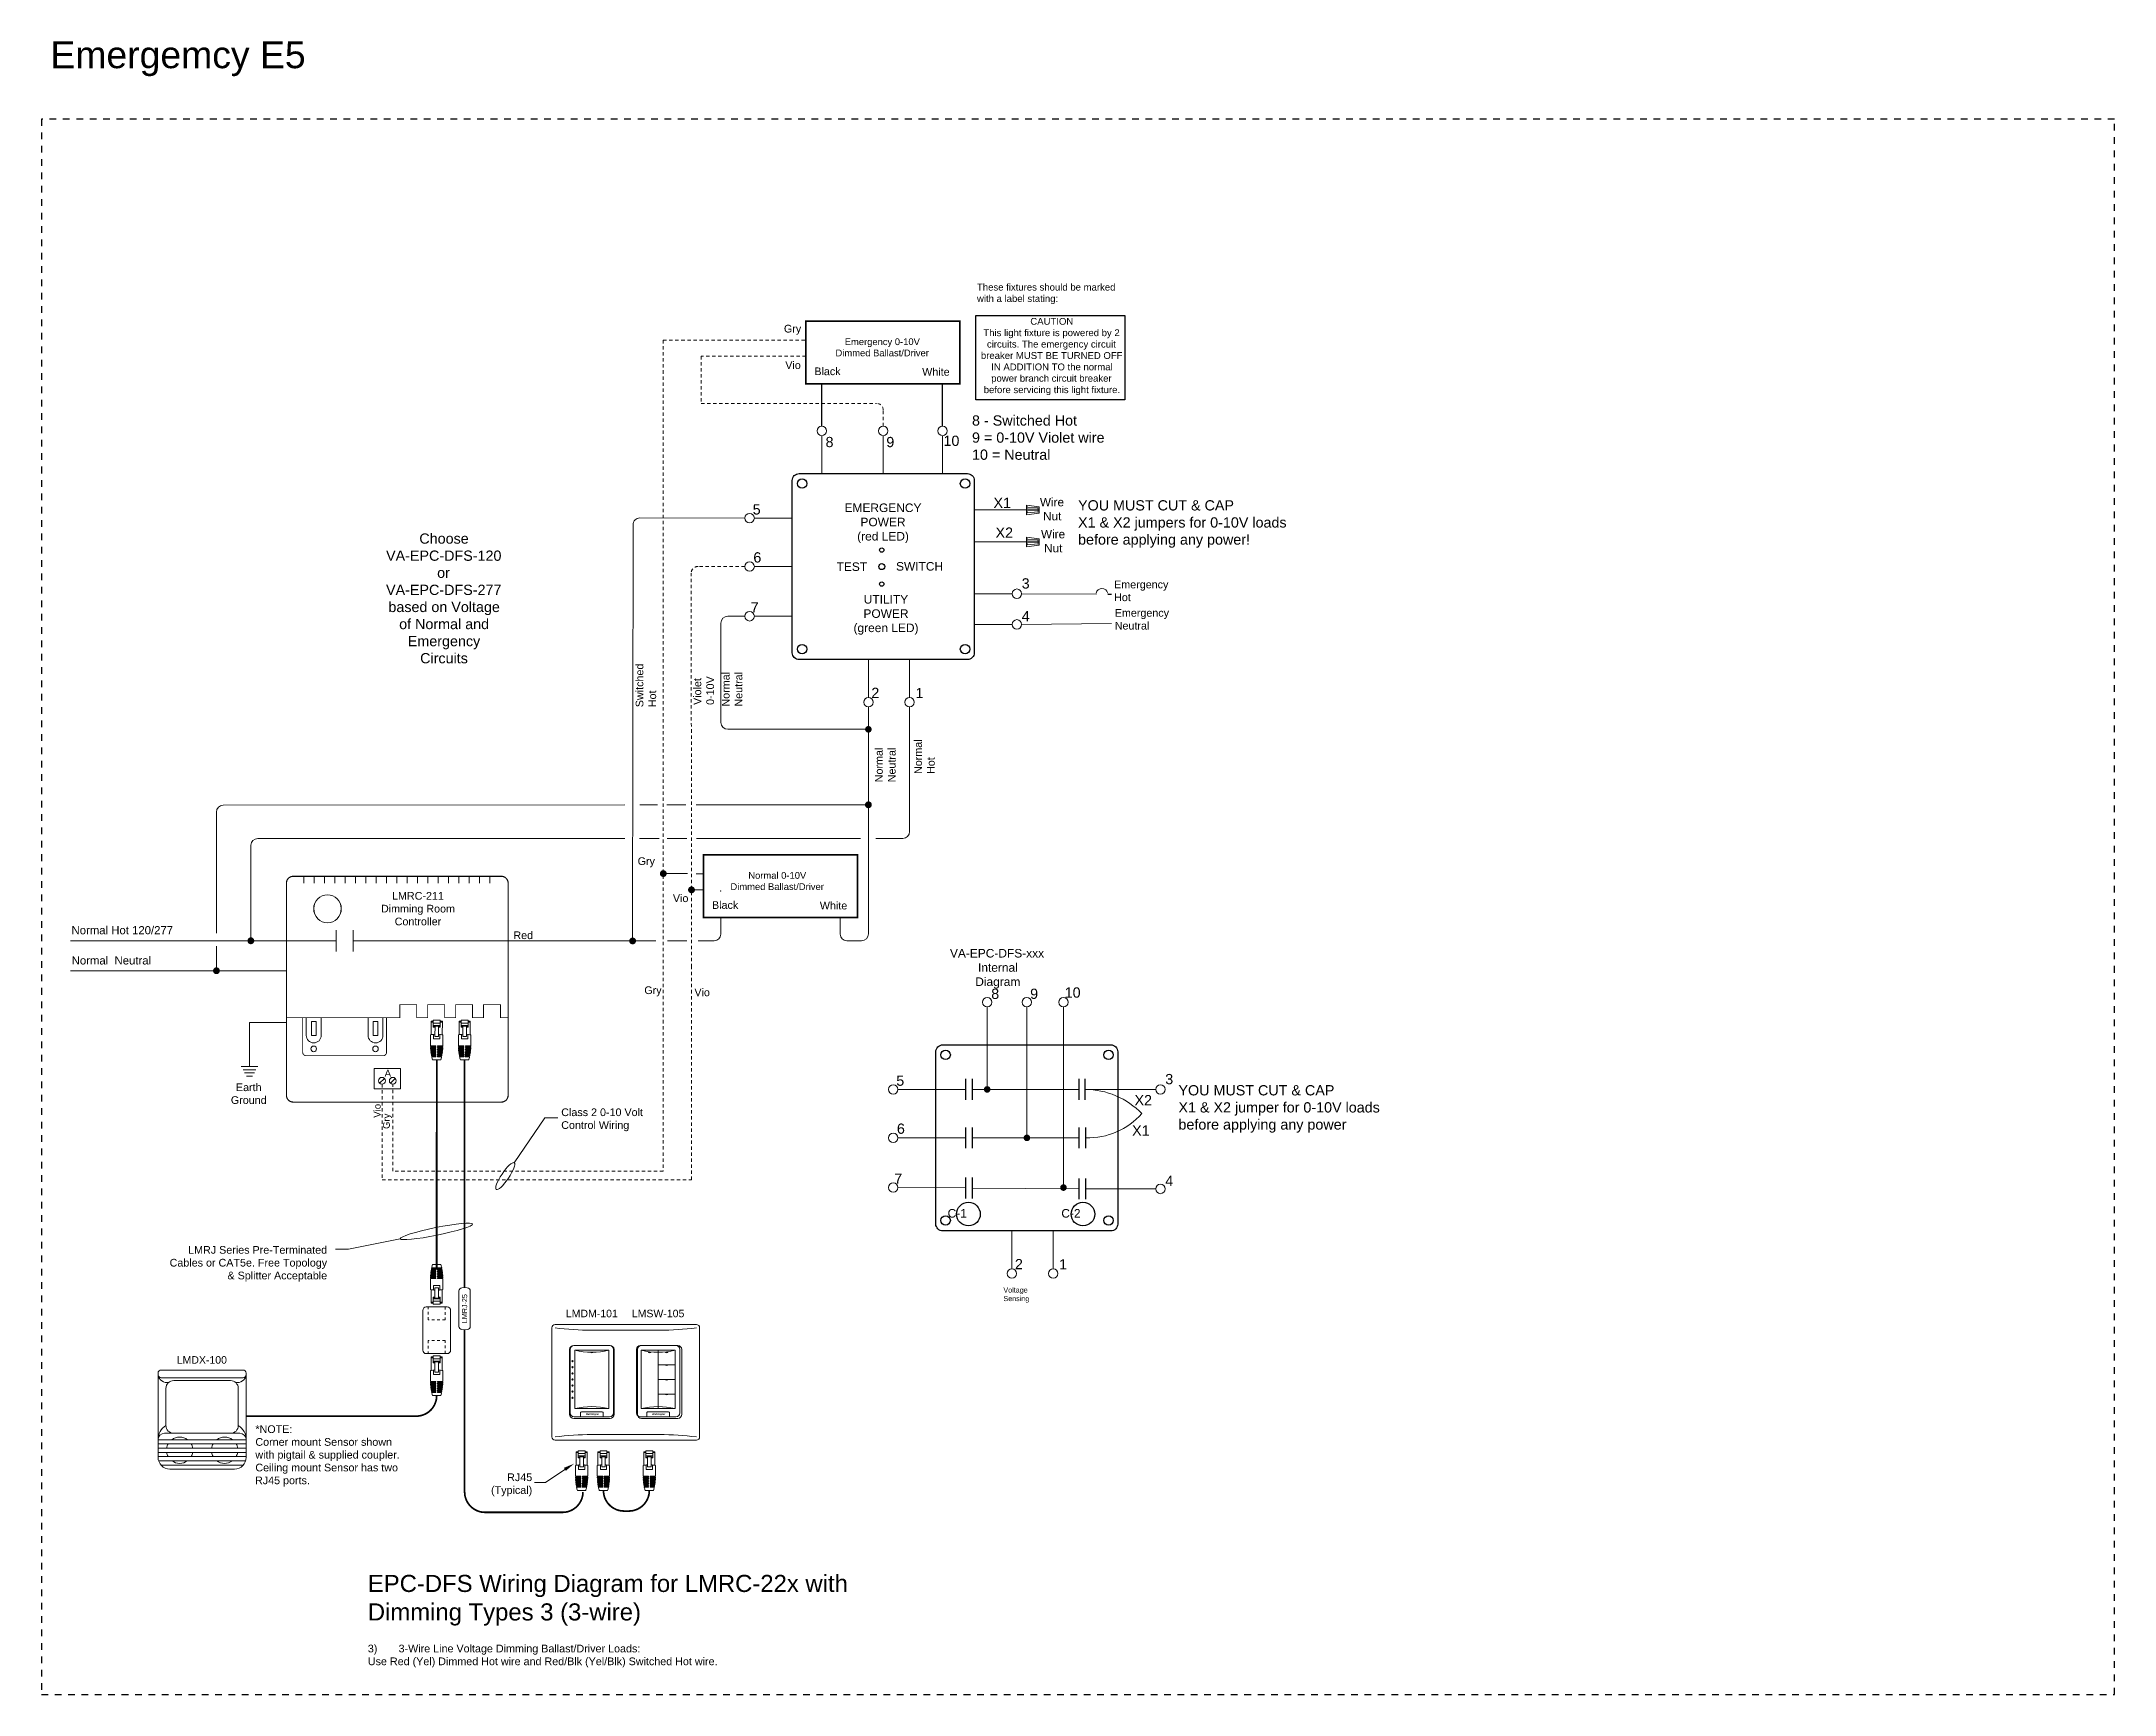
# Model space of a CAD drawing. Header units: inches. Extents: x -60 to 2005, y -577 to 104.
# Drawn here: x 1044 to 1121.5, y -318.5 to -256.6 of the extents above; entities that cross this region are included whole.
import ezdxf

# ---------------------------------------------------------------- set-up
doc = ezdxf.new("R2010")
doc.units = ezdxf.units.IN
doc.header["$MEASUREMENT"] = 0
for name, pattern in [('Demo', [0.5, 0.25, -0.25]), ('HIDDEN', [0.375, 0.25, -0.125]), ('HIDDEN2', [0.1875, 0.125, -0.0625])]:
    doc.linetypes.add(name, pattern=pattern)
doc.layers.get('0').update_dxf_attribs({"lineweight": 5})
doc.layers.add('PS Borders', color=40, linetype='Demo', lineweight=5, plot=False)
for name, color, linetype, lineweight in [('WS', 3, 'Continuous', 5), ('WS_DETAIL', 7, 'Continuous', 5), ('WS_LineVoltage', 1, 'Continuous', 5), ('WS_LowVoltage', 6, 'Continuous', 5), ('WS_Text', 7, 'Continuous', 5)]:
    doc.layers.add(name, color=color, linetype=linetype, lineweight=lineweight)
doc.styles.add('ARIAL', font='arial.ttf')

# ---------------------------------------------------------------- blocks, each defined once
blk = doc.blocks.new('A$C28216DC1')
at = {"layer": 'WS_DETAIL'}
blk.add_lwpolyline([(22.84, 8.11), (17.13, 4.27), (13.98, 4.27)], dxfattribs=at)
blk.add_solid([(23.11, 7.67), (22.56, 8.56), (25.52, 9.76)], dxfattribs=at)
at = {"layer": 'WS_DETAIL', "linetype": 'Continuous', "insert": (13.29, 3.59), "char_height": 2.25, "width": 37.309, "attachment_point": 6, "style": 'ARIAL'}
blk.add_mtext('\\pi29.81;RJ45\\P\\pi22.42;(Typical)', dxfattribs=at)
blk = doc.blocks.new('*U130')
for p, q in [((-1.8, 7.34), (-1.81, 4.17)), ((-1.64, 7.37), (-1.63, 11.37)), ((-1.63, 11.37), (-0.99, 11.37)), ((-1.63, 11.09), (-0.99, 11.09)), ((1, 11.65), (-0.99, 11.65)), ((-0.99, 11.65), (-0.99, 9.56)), ((-0.99, 10.79), (1, 10.79)), ((-0.99, 10.12), (1, 10.12)), ((-0.5, 9.76), (-0.99, 9.76)), ((-0.99, 9.56), (-0.5, 9.56)), ((-0.9, 7.49), (-0.9, 6.2)), ((0.9, 6.2), (-0.9, 6.2)), ((-0.5, 6.9), (-0.49, 10.12)), ((0.5, 6.89), (-0.5, 6.9)), ((0.51, 9.89), (-0.49, 9.89)), ((0.5, 6.89), (0.51, 10.12)), ((1, 9.56), (0.5, 9.56)), ((1, 9.76), (0.51, 9.76)), ((0.9, 7.49), (0.9, 6.2)), ((1, 11.65), (1, 9.56)), ((1.65, 11.37), (1, 11.37)), ((1, 11.09), (1.65, 11.09)), ((1.64, 7.37), (1.65, 11.37)), ((1.81, 7.33), (1.8, 4.16)), ((-0.21, 4.16), (-1.81, 4.17)), ((-0.21, 3.92), (-1.81, 3.92)), ((-0.21, 3.67), (-1.8, 3.67)), ((-0.21, 3.42), (-1.79, 3.43)), ((-0.21, 3.18), (-1.78, 3.18)), ((-0.22, 2.93), (-1.76, 2.93)), ((-0.22, 2.69), (-1.74, 2.69)), ((-0.22, 2.44), (-1.71, 2.44)), ((-0.22, 2.19), (-1.68, 2.19)), ((-0.22, 1.95), (-1.65, 1.95)), ((-0.22, 1.7), (-1.61, 1.7)), ((-0.22, 1.45), (-1.57, 1.45)), ((-0.22, 1.21), (-1.52, 1.21)), ((-0.22, 0.96), (-1.47, 0.96)), ((-1.21, 0), (1.21, 0)), ((-0.81, 3.67), (-0.82, 3.43)), ((-0.82, 3.18), (-0.82, 2.93)), ((-0.82, 2.69), (-0.82, 2.44)), ((-0.82, 2.19), (-0.82, 1.95)), ((-0.82, 1.7), (-0.82, 1.45)), ((-0.82, 1.21), (-0.82, 0.96)), ((-0.81, 4.16), (-0.81, 3.92)), ((-0.22, 2.93), (-0.21, 3.18)), ((-0.22, 2.44), (-0.22, 2.69)), ((-0.22, 1.95), (-0.22, 2.19)), ((-0.22, 1.45), (-0.22, 1.7)), ((-0.22, 0.96), (-0.22, 1.21)), ((-0.21, 3.92), (-0.21, 4.16)), ((-0.21, 3.42), (-0.21, 3.67)), ((0.2, 1.95), (0.2, 2.19)), ((1.67, 2.19), (0.2, 2.19)), ((1.64, 1.94), (0.2, 1.95)), ((0.2, 1.45), (0.2, 1.7)), ((1.6, 1.7), (0.2, 1.7)), ((1.55, 1.45), (0.2, 1.45)), ((0.2, 0.96), (0.2, 1.21)), ((1.51, 1.2), (0.2, 1.21)), ((1.45, 0.96), (0.2, 0.96)), ((0.21, 3.92), (0.21, 4.16)), ((1.8, 4.16), (0.21, 4.16)), ((1.8, 3.91), (0.21, 3.92)), ((0.21, 3.42), (0.21, 3.67)), ((1.79, 3.67), (0.21, 3.67)), ((1.78, 3.42), (0.21, 3.42)), ((0.21, 2.93), (0.21, 3.18)), ((1.77, 3.18), (0.21, 3.18)), ((1.75, 2.93), (0.21, 2.93)), ((0.21, 2.44), (0.21, 2.68)), ((1.73, 2.68), (0.21, 2.68)), ((1.7, 2.44), (0.21, 2.44)), ((0.8, 1.7), (0.8, 1.45)), ((0.8, 1.21), (0.8, 0.96)), ((0.81, 4.16), (0.81, 3.92)), ((0.81, 3.67), (0.81, 3.42)), ((0.81, 3.18), (0.81, 2.93)), ((0.81, 2.68), (0.81, 2.44)), ((0.81, 2.19), (0.81, 1.94))]:
    blk.add_line(p, q)
for centre, radius, start, end in [((-0.01, -0.65), 8.19, 93.42122, 102.66034), ((-0.01, -0.65), 8.19, 77.17806, 86.41718), ((13.26, 4.15), 15.07, 180.85618, 181.79342), ((13.26, 4.15), 15.07, 182.73115, 183.66964), ((13.26, 4.15), 15.07, 184.60914, 185.5499), ((13.26, 4.15), 15.07, 186.49219, 187.43627), ((13.26, 4.15), 15.07, 188.38241, 189.33088), ((13.26, 4.15), 15.07, 190.28195, 191.23592), ((13.26, 4.15), 15.07, 192.19309, 195.95706), ((-13.27, 4.18), 15.07, 343.88134, 347.64532), ((-13.27, 4.18), 15.07, 348.60248, 349.55645), ((-13.27, 4.18), 15.07, 350.50753, 351.456), ((-13.27, 4.18), 15.07, 352.40213, 353.34621), ((-13.27, 4.18), 15.07, 354.2885, 355.22926), ((-13.27, 4.18), 15.07, 356.16876, 357.10725), ((-13.27, 4.18), 15.07, 358.04499, 358.98222)]:
    blk.add_arc(centre, radius, start, end)
blk = doc.blocks.new('*U131')
for p, q in [((1.21, 0), (-1.21, 0)), ((-1.81, -7.33), (-1.8, -4.16)), ((-1.8, -3.91), (-0.21, -3.92)), ((-1.8, -4.16), (-0.21, -4.16)), ((-1.79, -3.67), (-0.21, -3.67)), ((-1.78, -3.42), (-0.21, -3.42)), ((-1.77, -3.18), (-0.21, -3.18)), ((-1.75, -2.93), (-0.21, -2.93)), ((-1.73, -2.68), (-0.21, -2.68)), ((-1.7, -2.44), (-0.21, -2.44)), ((-1.67, -2.19), (-0.2, -2.19)), ((-1.64, -1.94), (-0.2, -1.95)), ((-1.6, -1.7), (-0.2, -1.7)), ((-1.55, -1.45), (-0.2, -1.45)), ((-1.51, -1.2), (-0.2, -1.21)), ((-1.45, -0.96), (-0.2, -0.96)), ((-0.81, -2.19), (-0.81, -1.94)), ((-0.81, -2.68), (-0.81, -2.44)), ((-0.81, -3.18), (-0.81, -2.93)), ((-0.81, -3.67), (-0.81, -3.42)), ((-0.81, -4.16), (-0.81, -3.92)), ((-0.8, -1.21), (-0.8, -0.96)), ((-0.8, -1.7), (-0.8, -1.45)), ((-0.21, -2.44), (-0.21, -2.68)), ((-0.21, -2.93), (-0.21, -3.18)), ((-0.21, -3.42), (-0.21, -3.67)), ((-0.21, -3.92), (-0.21, -4.16)), ((-0.2, -0.96), (-0.2, -1.21)), ((-0.2, -1.45), (-0.2, -1.7)), ((-0.2, -1.95), (-0.2, -2.19)), ((0.22, -2.93), (0.21, -3.18)), ((0.21, -3.18), (1.78, -3.18)), ((0.21, -3.42), (1.79, -3.43)), ((0.21, -3.42), (0.21, -3.67)), ((0.21, -3.67), (1.8, -3.67)), ((0.21, -3.92), (1.81, -3.92)), ((0.21, -3.92), (0.21, -4.16)), ((0.21, -4.16), (1.81, -4.17)), ((0.22, -0.96), (1.47, -0.96)), ((0.22, -0.96), (0.22, -1.21)), ((0.22, -1.21), (1.52, -1.21)), ((0.22, -1.45), (1.57, -1.45)), ((0.22, -1.45), (0.22, -1.7)), ((0.22, -1.7), (1.61, -1.7)), ((0.22, -1.95), (1.65, -1.95)), ((0.22, -1.95), (0.22, -2.19)), ((0.22, -2.19), (1.68, -2.19)), ((0.22, -2.44), (1.71, -2.44)), ((0.22, -2.44), (0.22, -2.69)), ((0.22, -2.69), (1.74, -2.69)), ((0.22, -2.93), (1.76, -2.93)), ((0.81, -3.67), (0.82, -3.43)), ((0.81, -4.16), (0.81, -3.92)), ((0.82, -1.21), (0.82, -0.96)), ((0.82, -1.7), (0.82, -1.45)), ((0.82, -2.19), (0.82, -1.95)), ((0.82, -2.69), (0.82, -2.44)), ((0.82, -3.18), (0.82, -2.93)), ((1.8, -7.34), (1.81, -4.17)), ((-1.64, -7.37), (-1.65, -11.37)), ((-1, -11.09), (-1.65, -11.09)), ((-1.65, -11.37), (-1, -11.37)), ((-1, -11.65), (-1, -9.56)), ((-1, -9.56), (-0.5, -9.56)), ((-1, -9.76), (-0.51, -9.76)), ((0.99, -10.12), (-1, -10.12)), ((0.99, -10.79), (-1, -10.79)), ((-1, -11.65), (0.99, -11.65)), ((-0.9, -7.49), (-0.9, -6.2)), ((-0.9, -6.2), (0.9, -6.2)), ((-0.5, -6.89), (-0.51, -10.12)), ((-0.51, -9.89), (0.49, -9.89)), ((-0.5, -6.89), (0.5, -6.9)), ((0.5, -6.9), (0.49, -10.12)), ((0.99, -9.56), (0.5, -9.56)), ((0.5, -9.76), (0.99, -9.76)), ((0.9, -7.49), (0.9, -6.2)), ((0.99, -11.65), (0.99, -9.56)), ((1.63, -11.09), (0.99, -11.09)), ((1.63, -11.37), (0.99, -11.37)), ((1.64, -7.37), (1.63, -11.37))]:
    blk.add_line(p, q)
for centre, radius, start, end in [((13.27, -4.18), 15.07, 163.88134, 167.64532), ((13.27, -4.18), 15.07, 178.04499, 178.98222), ((13.27, -4.18), 15.07, 176.16876, 177.10725), ((13.27, -4.18), 15.07, 174.2885, 175.22926), ((13.27, -4.18), 15.07, 172.40213, 173.34621), ((13.27, -4.18), 15.07, 170.50753, 171.456), ((13.27, -4.18), 15.07, 168.60248, 169.55645), ((-13.26, -4.15), 15.07, 12.19309, 15.95706), ((-13.26, -4.15), 15.07, 10.28195, 11.23592), ((-13.26, -4.15), 15.07, 8.38241, 9.33088), ((-13.26, -4.15), 15.07, 6.49219, 7.43627), ((-13.26, -4.15), 15.07, 4.60914, 5.5499), ((-13.26, -4.15), 15.07, 2.73115, 3.66964), ((-13.26, -4.15), 15.07, 0.85618, 1.79342), ((0.01, 0.65), 8.19, 257.17806, 266.41718), ((0.01, 0.65), 8.19, 273.42122, 282.66034)]:
    blk.add_arc(centre, radius, start, end)
blk = doc.blocks.new('*U135')
at = {"linetype": 'HIDDEN'}
for p, q in [((-2.48, 3.03), (-2.48, 6.83)), ((2.48, 6.83), (2.48, 3.03)), ((2.48, 3.03), (-2.48, 3.03)), ((2.48, -3.03), (-2.48, -3.03)), ((-2.48, -3.03), (-2.48, -6.83)), ((2.48, -6.83), (2.48, -3.03))]:
    blk.add_line(p, q, dxfattribs=at)
for p, q in [((2.48, 6.83), (-2.48, 6.83)), ((2.48, -6.83), (-2.48, -6.83))]:
    blk.add_line(p, q)
for points in [[(-2.48, -6.83), (-3.08, -6.83, -0.414214), (-4.08, -5.83), (-4.08, 5.83, -0.414214), (-3.08, 6.83), (-2.48, 6.83)], [(2.48, 6.83), (3.08, 6.83, -0.414214), (4.08, 5.83), (4.08, -5.83, -0.414214), (3.08, -6.83), (2.48, -6.83)]]:
    blk.add_lwpolyline(points, format="xyb")
blk = doc.blocks.new('*U138')
at = {"const_width": 0.5}
for points in [[(0, 132.37), (0, 6)], [(34.64, 6), (34.64, 6)], [(6, 0), (28.64, 0)]]:
    blk.add_lwpolyline(points, dxfattribs=at)
for points in [[(0, 6, 0.414214), (6, 0)], [(28.64, 0, 0.414214), (34.64, 6)]]:
    blk.add_lwpolyline(points, format="xyb", dxfattribs=at)
blk = doc.blocks.new('*U134')
blk.add_lwpolyline([(-1.66, -5.21), (-1.66, 5.21, -0.414214), (-0.78, 6.09), (0.78, 6.09, -0.414214), (1.66, 5.21), (1.66, -5.21, -0.414214), (0.78, -6.09), (-0.78, -6.09, -0.414214)], format="xyb", close=True)
at = {"insert": (0, 0), "char_height": 1.5, "attachment_point": 5, "rotation": 90, "style": 'ARIAL', "bg_fill": 3, "box_fill_scale": 1, "bg_fill_color": 256, "bg_fill_transparency": 0}
blk.add_mtext_dynamic_manual_height_columns('LMRJ-25', width=12.0337, gutter_width=70, heights=[0], dxfattribs=at)
blk = doc.blocks.new('WallPlate2Gang')
for p, q in [((-20.79, 0.96), (-20.79, 32.88)), ((-19.83, 33.84), (19.83, 33.84)), ((10.76, 32.2), (-9.07, 32.2)), ((0, 33.84), (1.69, 33.84)), ((19.83, 33.84), (21.52, 33.84)), ((22.48, 32.88), (22.48, 0.96)), ((-15.56, 26.52), (-15.56, 7.57)), ((-14.38, 27.7), (-3.75, 27.7)), ((-2.57, 26.52), (-2.57, 7.57)), ((4.26, 26.52), (4.26, 7.57)), ((5.44, 27.7), (16.08, 27.7)), ((17.26, 26.52), (17.26, 7.57)), ((-3.75, 6.39), (-14.38, 6.39)), ((16.08, 6.39), (5.44, 6.39)), ((-19.83, 0), (19.83, 0)), ((10.76, 1.64), (-9.07, 1.64)), ((0, 0), (1.69, 0)), ((19.83, 0), (21.52, 0))]:
    blk.add_line(p, q)
for centre, radius, start, end in [((-19.83, 32.88), 0.96, 90, 180), ((-9.07, 117.54), 85.35, 262.75705, 270), ((10.76, 117.54), 85.35, 270, 277.24295), ((21.52, 32.88), 0.96, 0, 90), ((-14.38, 26.52), 1.18, 90, 180), ((-3.75, 26.52), 1.18, 0, 90), ((5.44, 26.52), 1.18, 90, 180), ((16.08, 26.52), 1.18, 0, 90), ((-14.38, 7.57), 1.18, 180, 270), ((-3.75, 7.57), 1.18, 270, 0), ((5.44, 7.57), 1.18, 180, 270), ((16.08, 7.57), 1.18, 270, 0), ((-19.83, 0.96), 0.96, 180, 270), ((-9.07, -83.7), 85.35, 90, 97.24295), ((10.76, -83.7), 85.35, 82.75705, 90), ((21.52, 0.96), 0.96, 270, 0)]:
    blk.add_arc(centre, radius, start, end)
blk = doc.blocks.new('*U189')
blk.add_blockref('WallPlate2Gang', (9.07, 0))
blk = doc.blocks.new('A$C2A821E27')
for p, q in [((1.27, 1.3), (2.43, 2.46)), ((3.84, 1.3), (5, 2.46))]:
    blk.add_line(p, q)
blk.add_lwpolyline([(0, 4.76), (6.27, 4.76), (6.27, 0), (0, 0)], close=True)
for centre in [(1.85, 1.88), (4.42, 1.88)]:
    blk.add_circle(centre, 0.82)
blk = doc.blocks.new('*U246')
for p, q in [((-17.89, 50.31), (-17.89, 44.1)), ((-17.89, 50.31), (-17.89, 44.1)), ((-12.94, 50.31), (-12.94, 44.1)), ((-12.94, 50.31), (-12.94, 44.1)), ((-26, 47.2), (-17.89, 47.2)), ((-12.94, 47.2), (-4.83, 47.2)), ((-26.64, 24.72), (-26.64, 19.51)), ((-22.27, 19.51), (-22.27, 24.72)), ((-8.56, 24.72), (-8.56, 19.51)), ((-4.19, 19.51), (-4.19, 24.72))]:
    blk.add_line(p, q)
for points, const_width in [([(-0.09, 66.07), (30.45, 66.07, -0.414214), (32.44, 64.07), (32.44, 2, -0.414214), (30.45, 0), (-30.45, 0, -0.414214), (-32.44, 2), (-32.44, 64.07, -0.414214), (-30.45, 66.07), (-0.09, 66.07)], 0.343), ([(-27.68, 24.72), (-27.68, 14.58, 0.414214), (-26.68, 13.58), (-4.15, 13.58, 0.414214), (-3.15, 14.58), (-3.15, 24.72)], 0.25)]:
    blk.add_lwpolyline(points, format="xyb", dxfattribs=dict(const_width=const_width))
at = {"const_width": 0.25}
for points in [[(-27.34, 64.06), (-27.34, 66.07)], [(-24.32, 64.06), (-24.32, 66.07)], [(-21.29, 64.06), (-21.29, 66.07)], [(-18.27, 64.06), (-18.27, 66.07)], [(-15.24, 64.06), (-15.24, 66.07)], [(-12.22, 64.06), (-12.22, 66.07)], [(-9.19, 64.06), (-9.19, 66.07)], [(-6.17, 64.06), (-6.17, 66.07)], [(-3.15, 64.06), (-3.15, 66.07)], [(-0.12, 64.06), (-0.12, 66.07)], [(2.9, 64.06), (2.9, 66.07)], [(5.93, 64.06), (5.93, 66.07)], [(8.95, 64.06), (8.95, 66.07)], [(11.98, 64.06), (11.98, 66.07)], [(15, 64.06), (15, 66.07)], [(18.03, 64.06), (18.03, 66.07)], [(21.05, 64.06), (21.05, 66.07)], [(24.07, 64.06), (24.07, 66.07)], [(27.1, 64.06), (27.1, 66.07)], [(32.44, 24.72), (30.2, 24.72), (30.2, 28.51), (25.24, 28.51), (25.24, 24.72), (22.03, 24.72), (22.03, 28.51), (17.07, 28.51), (17.07, 24.72), (13.86, 24.72), (13.86, 28.51), (8.9, 28.51), (8.9, 24.72), (5.69, 24.72), (5.69, 28.51), (0.73, 28.51), (0.73, 24.72), (-32.44, 24.72)]]:
    blk.add_lwpolyline(points, dxfattribs=at)
blk.add_lwpolyline([(-20.43, 52.43), (-21.24, 52.51), (-21.99, 52.75), (-22.67, 53.13), (-23.27, 53.64), (-23.77, 54.26), (-24.14, 54.98), (-24.38, 55.78), (-24.46, 56.64), (-24.46, 56.64), (-24.38, 57.45), (-24.14, 58.2), (-23.77, 58.89), (-23.27, 59.49), (-22.67, 59.98), (-21.99, 60.36), (-21.24, 60.59), (-20.43, 60.68), (-20.43, 60.68), (-19.63, 60.59), (-18.87, 60.36), (-18.19, 59.98), (-17.59, 59.49), (-17.09, 58.89), (-16.72, 58.2), (-16.48, 57.45), (-16.4, 56.64), (-16.4, 56.64), (-16.48, 55.78), (-16.72, 54.98), (-17.09, 54.26), (-17.59, 53.64), (-18.19, 53.13), (-18.87, 52.75), (-19.63, 52.51), (-20.43, 52.43), (-20.43, 52.43), (-20.43, 52.43)])
for points in [[(-25.12, 19.51), (-23.79, 19.51), (-23.79, 23.54), (-25.12, 23.54)], [(-7.04, 19.51), (-5.71, 19.51), (-5.71, 23.54), (-7.04, 23.54)]]:
    blk.add_lwpolyline(points, close=True)
for centre in [(-24.45, 15.57), (-6.37, 15.57)]:
    blk.add_circle(centre, 0.819)
for centre in [(-24.45, 19.51), (-6.37, 19.51)]:
    blk.add_arc(centre, 2.18, 180, 0)
at = {"xscale": 1.231745505108387, "yscale": 1.231745505108387, "zscale": 1.231745505108387}
blk.add_blockref('A$C2A821E27', (-6.76, 3.92), dxfattribs=at)
at = {"insert": (6.05, 61.48), "char_height": 2.25, "width": 40.9705, "attachment_point": 2, "style": 'ARIAL'}
blk.add_mtext('LMRC-211\\PDimming Room\\PController', dxfattribs=at)
blk = doc.blocks.new('*U207')
for p, q in [((-6.5, 20.13), (-6.5, 1.18)), ((-5.32, 21.31), (5.32, 21.31)), ((-5.07, 2.44), (-5.07, 19.89)), ((-5.07, 19.89), (5.07, 19.89)), ((-5.07, 19.89), (5.07, 19.89)), ((-0.33, 19.29), (-0.33, 19.19)), ((0.33, 19.29), (0.33, 19.19)), ((5.07, 19.89), (5.07, 2.44)), ((6.5, 20.13), (6.5, 1.18)), ((5.32, 0), (-5.32, 0)), ((5.07, 2.44), (-5.07, 2.44)), ((5.07, 2.44), (-5.07, 2.44)), ((-3.38, 1.24), (-3.38, 0)), ((3.14, 1.48), (-3.14, 1.48)), ((3.38, 1.24), (3.38, 0))]:
    blk.add_line(p, q)
for centre in [(-5.78, 16.63), (-5.78, 14.81), (-5.78, 12.99), (-5.78, 11.16), (-5.78, 9.34), (-5.78, 7.52), (-5.78, 5.7)]:
    blk.add_circle(centre, 0.199)
for centre, radius, start, end in [((-5.32, 20.13), 1.18, 90, 180), ((0, 41.25), 21.96, 256.64818, 283.35182), ((0, 19.73), 0.639, 238.6629, 301.3371), ((5.32, 20.13), 1.18, 0, 90), ((-5.32, 1.18), 1.18, 180, 270), ((0, -18.92), 21.96, 76.64818, 103.35182), ((-3.14, 1.24), 0.239, 90, 180), ((3.14, 1.24), 0.239, 0, 90), ((5.32, 1.18), 1.18, 270, 0)]:
    blk.add_arc(centre, radius, start, end)
at = {"style": 'ARIAL'}
for s, insert, char_height, width, attachment_point in [('LMDM-101', (0, 32.02), 2.25, 40.9705, 2), ('{\\fArial|b1|i1|c0|p34;Wattstopper}', (-1.79, 1.04), 0.4798, 3.7953, 1)]:
    blk.add_mtext(s, dxfattribs=dict(at, insert=insert, char_height=char_height, width=width, attachment_point=attachment_point))
blk = doc.blocks.new('*U250')
for p, q in [((-6.5, 20.13), (-6.5, 1.18)), ((-5.32, 21.31), (5.32, 21.31)), ((-5.07, 2.44), (-5.07, 19.89)), ((-5.07, 19.89), (5.07, 19.89)), ((-2.87, 19.29), (-2.87, 19.19)), ((-2.2, 19.29), (-2.87, 19.29)), ((-2.2, 19.29), (-2.2, 19.19)), ((0, 19.29), (0, 19.89)), ((0, 19.29), (0, 3.04)), ((2.2, 19.29), (2.2, 19.19)), ((2.2, 19.29), (2.87, 19.29)), ((2.87, 19.29), (2.87, 19.19)), ((5.07, 19.89), (5.07, 2.44)), ((6.5, 20.13), (6.5, 1.18)), ((0, 15.52), (5.07, 15.52)), ((2.2, 15.52), (2.2, 15.42)), ((2.87, 15.52), (2.87, 15.42)), ((0, 11.16), (5.07, 11.16)), ((0, 6.8), (5.07, 6.8)), ((2.2, 11.16), (2.2, 11.06)), ((2.2, 6.8), (2.2, 6.7)), ((2.87, 11.16), (2.87, 11.06)), ((2.87, 6.8), (2.87, 6.7)), ((5.32, 0), (-5.32, 0)), ((5.07, 2.44), (-5.07, 2.44)), ((-3.38, 1.24), (-3.38, 0)), ((3.14, 1.48), (-3.14, 1.48)), ((0, 3.04), (0, 2.44)), ((3.38, 1.24), (3.38, 0))]:
    blk.add_line(p, q)
for centre, radius, start, end in [((-5.32, 20.13), 1.18, 90, 180), ((0, 41.25), 21.96, 256.64818, 283.35182), ((-2.54, 19.73), 0.639, 238.6629, 301.3371), ((2.54, 19.73), 0.639, 238.6629, 301.3371), ((5.32, 20.13), 1.18, 0, 90), ((2.54, 15.96), 0.639, 238.6629, 301.3371), ((2.54, 11.6), 0.639, 238.6629, 301.3371), ((2.54, 7.24), 0.639, 238.6629, 301.3371), ((-5.32, 1.18), 1.18, 180, 270), ((0, -18.92), 21.96, 76.64818, 103.35182), ((-3.14, 1.24), 0.239, 90, 180), ((3.14, 1.24), 0.239, 0, 90), ((5.32, 1.18), 1.18, 270, 0)]:
    blk.add_arc(centre, radius, start, end)
at = {"style": 'ARIAL'}
for s, insert, char_height, width, attachment_point in [('LMSW-105', (0, 32.02), 2.25, 40.9705, 2), ('{\\fArial|b1|i1|c0|p34;Wattstopper}', (-1.79, 1.04), 0.4798, 3.7953, 1)]:
    blk.add_mtext(s, dxfattribs=dict(at, insert=insert, char_height=char_height, width=width, attachment_point=attachment_point))

msp = doc.modelspace()

# ---------------------------------------------------------------- linework, layer by layer
for p, q in [((1080.835, -273.988), (1080.835, -274.35)), ((1080.835, -273.988), (1081.308, -274.05)), ((1080.835, -274.35), (1081.308, -274.288)), ((1080.872, -274.064), (1081.27, -274.094)), ((1080.872, -274.134), (1081.27, -274.144)), ((1080.872, -274.204), (1081.27, -274.194)), ((1080.872, -274.274), (1081.27, -274.244)), ((1081.308, -274.05), (1081.308, -274.288)), ((1080.835, -275.185), (1080.835, -275.547)), ((1080.835, -275.185), (1081.308, -275.247)), ((1080.872, -275.261), (1081.27, -275.291)), ((1081.308, -275.247), (1081.308, -275.485)), ((1080.835, -275.547), (1081.308, -275.485)), ((1080.872, -275.331), (1081.27, -275.341)), ((1080.872, -275.401), (1081.27, -275.391)), ((1080.872, -275.47), (1081.27, -275.441)), ((1051.463, -294.983), (1052.08, -294.983)), ((1051.53, -295.112), (1052.014, -295.112)), ((1051.588, -295.224), (1051.956, -295.224)), ((1051.657, -295.353), (1051.886, -295.353)), ((1062.816, -296.901), (1063.313, -296.901)), ((1055.48, -301.823), (1054.983, -301.823)), ((1048.472, -306.339), (1051.529, -306.339)), ((1048.351, -306.46), (1048.351, -306.511)), ((1048.352, -306.526), (1048.352, -309.604)), ((1051.529, -306.632), (1048.472, -306.632)), ((1048.647, -307.026), (1048.647, -308.414)), ((1051.061, -306.733), (1048.94, -306.733)), ((1051.354, -307.026), (1051.354, -308.414)), ((1051.649, -306.526), (1051.649, -309.604)), ((1051.65, -306.46), (1051.65, -306.511)), ((1051.649, -308.946), (1048.352, -308.946)), ((1051.649, -309.104), (1048.352, -309.104)), ((1051.649, -309.263), (1048.352, -309.263)), ((1051.649, -309.421), (1048.352, -309.421)), ((1051.405, -308.707), (1048.596, -308.707)), ((1051.649, -309.579), (1048.352, -309.579)), ((1051.628, -309.738), (1048.373, -309.738)), ((1051.538, -309.896), (1048.463, -309.896)), ((1051.21, -310.043), (1048.791, -310.043))]:
    msp.add_line(p, q)
at = {"linetype": 'HIDDEN', "ltscale": 20}
for p, q in [((1068.152, -287.773), (1067.316, -287.77)), ((1068.308, -288.379), (1068.753, -288.381)), ((1068.753, -287.776), (1068.484, -287.774))]:
    msp.add_line(p, q, dxfattribs=at)
at = {"linetype": 'Continuous'}
for p, q in [((1062.816, -296.901), (1061.675, -298.589)), ((1055.48, -301.823), (1057.41, -301.43))]:
    msp.add_line(p, q, dxfattribs=at)
at = {"linetype": 'Continuous', "const_width": 0.0639}
for points in [[(1072.582, -267.105), (1078.345, -267.105), (1078.345, -269.455), (1072.582, -269.455)], [(1068.753, -287.068), (1074.516, -287.068), (1074.516, -289.417), (1068.753, -289.417)]]:
    msp.add_lwpolyline(points, close=True, dxfattribs=at)
at = {"const_width": 0.128}
for points in [[(1067.188, -287.77, 1), (1067.316, -287.77, 1)], [(1068.244, -288.379, 1), (1068.372, -288.379, 1)]]:
    msp.add_lwpolyline(points, format="xyb", close=True, dxfattribs=at)
for points in [[(1054.69, -289.616), (1054.587, -289.606), (1054.491, -289.575), (1054.403, -289.526), (1054.327, -289.461), (1054.263, -289.382), (1054.215, -289.29), (1054.185, -289.188), (1054.174, -289.077), (1054.174, -289.077), (1054.185, -288.974), (1054.215, -288.878), (1054.263, -288.791), (1054.327, -288.714), (1054.403, -288.651), (1054.491, -288.603), (1054.587, -288.572), (1054.69, -288.562), (1054.69, -288.562), (1054.793, -288.572), (1054.889, -288.603), (1054.977, -288.651), (1055.053, -288.714), (1055.116, -288.791), (1055.164, -288.878), (1055.195, -288.974), (1055.205, -289.077), (1055.205, -289.077), (1055.195, -289.188), (1055.164, -289.29), (1055.116, -289.382), (1055.053, -289.461), (1054.977, -289.526), (1054.889, -289.575), (1054.793, -289.606), (1054.69, -289.616), (1054.69, -289.616), (1054.69, -289.616)], [(1053.978, -290.284), (1048.726, -290.284)], [(1053.154, -293.342), (1051.772, -293.342), (1051.772, -294.983)]]:
    msp.add_lwpolyline(points)
for centre, radius, start, end in [((1048.472, -306.46), 0.121, 90, 180), ((1051.529, -306.46), 0.121, 0, 90), ((1048.472, -306.511), 0.121, 180, 270), ((1048.687, -306.471), 0.34, 189.33833, 280.31178), ((1048.94, -307.026), 0.293, 90, 180), ((1051.061, -307.026), 0.293, 0, 90), ((1051.314, -306.471), 0.34, 259.68822, 350.66167), ((1051.529, -306.511), 0.121, 270, 0), ((1048.984, -308.948), 0.632, 122.17907, 180.24228), ((1048.94, -308.414), 0.293, 180, 270), ((1051.061, -308.414), 0.293, 270, 0), ((1051.017, -308.948), 0.632, 359.75772, 57.82093), ((1048.596, -308.951), 0.244, 90, 180), ((1049.16, -309.34), 0.493, 151.37465, 170.93843), ((1049.16, -309.34), 0.493, 189.44431, 209.05661), ((1049.16, -309.34), 0.493, 53.19365, 126.80635), ((1049.16, -309.34), 0.493, 330.94339, 350.55569), ((1049.16, -309.34), 0.493, 9.06157, 28.62535), ((1050.841, -309.34), 0.493, 151.37465, 170.93843), ((1050.841, -309.34), 0.493, 189.44431, 209.05661), ((1050.841, -309.34), 0.493, 53.19365, 126.80635), ((1050.841, -309.34), 0.493, 330.94339, 350.55569), ((1050.841, -309.34), 0.493, 9.06157, 28.62535), ((1051.405, -308.951), 0.244, 0, 90), ((1048.791, -309.604), 0.439, 180, 270), ((1049.16, -309.34), 0.493, 233.8289, 306.1711), ((1050.841, -309.34), 0.493, 233.8289, 306.1711), ((1051.21, -309.604), 0.439, 270, 0)]:
    msp.add_arc(centre, radius, start, end)
at = {"extrusion": (0, 0, -1)}
for centre, major_axis, ratio in [((1061.338, -299.088), (0.337, 0.499), 0.238281), ((1058.765, -301.153), (1.355, 0.276), 0.103781)]:
    msp.add_ellipse(centre, major_axis=major_axis, ratio=ratio, dxfattribs=at)
for p in [(1080.872, -274.064), (1080.872, -274.134), (1080.872, -274.204), (1080.872, -274.274), (1081.27, -274.094), (1081.27, -274.144), (1081.27, -274.194), (1081.27, -274.244), (1080.872, -275.261), (1081.27, -275.291), (1080.872, -275.331), (1080.872, -275.401), (1080.872, -275.47), (1081.27, -275.341), (1081.27, -275.391), (1081.27, -275.441), (1069.404, -288.426), (1069.404, -289.045)]:
    msp.add_point(p)
at = {"layer": 'WS', "const_width": 0.0639}
msp.add_lwpolyline([(1058.775, -294.742), (1058.774, -302.582)], dxfattribs=at)
for points in [[(1058.774, -307.298), (1058.774, -307.298, -0.414214), (1058.008, -308.065), (1051.649, -308.065)], [(1065.014, -310.847, 0.414214), (1065.781, -311.614), (1065.963, -311.614, 0.414214), (1066.73, -310.847)]]:
    msp.add_lwpolyline(points, format="xyb", dxfattribs=at)
at = {"layer": 'WS', "lineweight": -3}
msp.add_circle((1075.426, -276.943), 0.0798, dxfattribs=at)
at = {"layer": 'WS_DETAIL', "lineweight": -3}
for p, q in [((1073.181, -271.039), (1073.181, -269.455)), ((1077.699, -271.039), (1077.699, -269.455))]:
    msp.add_line(p, q, dxfattribs=at)
for points in [[(1072.334, -272.81), (1078.628, -272.81, -0.414214), (1078.884, -273.065), (1078.884, -279.512, -0.414214), (1078.628, -279.767), (1072.334, -279.767, -0.414214), (1072.079, -279.512), (1072.079, -273.065, -0.414214)], [(1077.705, -294.177), (1083.999, -294.177, -0.414214), (1084.255, -294.433), (1084.255, -300.879, -0.414214), (1083.999, -301.135), (1077.705, -301.135, -0.414214), (1077.449, -300.879), (1077.449, -294.433, -0.414214)]]:
    msp.add_lwpolyline(points, format="xyb", close=True, dxfattribs=at)
for centre, radius in [((1072.445, -273.184), 0.176), ((1078.54, -273.184), 0.176), ((1075.426, -276.289), 0.111), ((1072.445, -279.375), 0.176), ((1078.54, -279.375), 0.176), ((1077.815, -294.551), 0.176), ((1083.911, -294.551), 0.176), ((1077.815, -300.743), 0.176), ((1083.911, -300.743), 0.176)]:
    msp.add_circle(centre, radius, dxfattribs=at)
at = {"layer": 'WS_LineVoltage'}
for p, q in [((1073.181, -272.81), (1073.181, -271.39)), ((1075.481, -272.81), (1075.481, -271.39)), ((1077.699, -272.81), (1077.699, -271.39)), ((1070.308, -274.475), (1066.378, -274.469)), ((1070.659, -274.475), (1072.079, -274.475)), ((1078.884, -274.169), (1080.835, -274.169)), ((1066.105, -290.29), (1066.122, -274.724)), ((1078.884, -275.366), (1080.835, -275.366)), ((1070.659, -276.289), (1072.079, -276.289)), ((1078.884, -277.301), (1080.303, -277.301)), ((1080.655, -277.301), (1083.46, -277.316)), ((1069.409, -278.403), (1069.409, -282.119)), ((1070.308, -278.147), (1069.664, -278.147)), ((1070.659, -278.147), (1072.079, -278.147)), ((1080.655, -278.449), (1084.025, -278.415)), ((1078.884, -278.449), (1080.303, -278.449)), ((1074.925, -279.767), (1074.925, -281.187)), ((1076.467, -279.767), (1076.467, -281.187)), ((1074.925, -285.028), (1074.925, -281.538)), ((1076.467, -281.538), (1076.467, -286.202)), ((1069.664, -282.375), (1074.925, -282.375)), ((1065.815, -285.204), (1050.791, -285.212)), ((1067.036, -285.203), (1066.375, -285.203)), ((1068.1, -285.202), (1067.386, -285.2)), ((1074.925, -285.198), (1068.486, -285.202)), ((1074.925, -290.029), (1074.925, -285.028)), ((1050.536, -290.002), (1050.536, -285.468)), ((1051.823, -290.284), (1051.823, -286.713)), ((1052.078, -286.458), (1065.813, -286.458)), ((1066.359, -286.458), (1067.092, -286.458)), ((1067.395, -286.457), (1068.128, -286.458)), ((1068.494, -286.458), (1074.63, -286.458)), ((1075.205, -286.458), (1076.211, -286.458)), ((1069.404, -289.417), (1069.404, -290.035)), ((1073.87, -289.417), (1073.87, -290.034)), ((1050.536, -291.405), (1050.536, -290.487)), ((1056.684, -290.284), (1066.971, -290.29)), ((1067.415, -290.29), (1068.128, -290.29)), ((1068.559, -290.285), (1069.155, -290.285)), ((1074.12, -290.284), (1074.669, -290.284)), ((1079.369, -295.843), (1079.369, -292.758)), ((1080.855, -297.656), (1080.852, -292.758)), ((1082.223, -299.515), (1082.223, -292.758)), ((1076.03, -295.843), (1078.566, -295.843)), ((1078.814, -295.843), (1082.815, -295.843)), ((1083.033, -295.843), (1084.255, -295.843)), ((1084.255, -295.843), (1085.674, -295.843)), ((1076.03, -297.656), (1078.566, -297.656)), ((1078.814, -297.656), (1082.815, -297.656)), ((1076.03, -299.515), (1078.566, -299.529)), ((1078.814, -299.531), (1082.815, -299.56)), ((1083.064, -299.561), (1084.255, -299.568)), ((1084.255, -299.568), (1085.674, -299.568)), ((1080.296, -301.135), (1080.296, -302.555)), ((1081.838, -301.135), (1081.838, -302.555))]:
    msp.add_line(p, q, dxfattribs=at)
at = {"layer": 'WS_LineVoltage', "lineweight": -3}
for p, q in [((1083.88, -277.316), (1084.021, -277.316)), ((1078.566, -296.234), (1078.566, -295.452)), ((1078.814, -296.234), (1078.814, -295.452)), ((1082.815, -296.234), (1082.815, -295.452)), ((1083.033, -296.234), (1083.033, -295.452)), ((1078.566, -298.047), (1078.566, -297.265)), ((1078.814, -298.047), (1078.814, -297.265)), ((1082.815, -298.047), (1082.815, -297.265)), ((1083.064, -298.047), (1083.064, -297.265)), ((1078.566, -299.921), (1078.566, -299.139)), ((1078.814, -299.921), (1078.814, -299.139)), ((1082.815, -299.952), (1082.815, -299.17)), ((1083.064, -299.952), (1083.064, -299.17))]:
    msp.add_line(p, q, dxfattribs=at)
msp.add_lwpolyline([(1078.949, -266.891), (1084.523, -266.891), (1084.523, -270.045), (1078.949, -270.045)], close=True, dxfattribs=at)
at = {"layer": 'WS_LineVoltage'}
for points, const_width in [([(1074.863, -282.375, 1), (1074.986, -282.375, 1)], 0.123), ([(1074.861, -285.198, 1), (1074.989, -285.198, 1)], 0.128), ([(1051.759, -290.284, 1), (1051.887, -290.284, 1)], 0.128), ([(1066.041, -290.29, 1), (1066.169, -290.29, 1)], 0.128), ([(1050.472, -291.405, 1), (1050.599, -291.405, 1)], 0.128), ([(1079.308, -295.843, 1), (1079.43, -295.843, 1)], 0.123), ([(1080.794, -297.656, 1), (1080.917, -297.656, 1)], 0.123), ([(1082.161, -299.515, 1), (1082.284, -299.515, 1)], 0.123)]:
    msp.add_lwpolyline(points, format="xyb", close=True, dxfattribs=dict(at, const_width=const_width))
for points in [[(1053.978, -290.284), (1045.077, -290.284)], [(1053.154, -291.405), (1045.077, -291.405)]]:
    msp.add_lwpolyline(points, dxfattribs=at)
for centre in [(1073.181, -271.215), (1075.481, -271.215), (1077.699, -271.215), (1070.483, -274.475), (1070.483, -276.289), (1080.479, -277.301), (1070.483, -278.147), (1080.479, -278.449), (1074.925, -281.363), (1076.467, -281.363), (1079.369, -292.582), (1080.852, -292.582), (1082.223, -292.582), (1075.854, -295.843), (1085.85, -295.843), (1075.854, -297.656), (1075.854, -299.515), (1085.85, -299.568), (1080.296, -302.73), (1081.838, -302.73)]:
    msp.add_circle(centre, 0.176, dxfattribs=at)
at = {"layer": 'WS_LineVoltage', "lineweight": -3}
for centre, radius in [((1075.426, -275.67), 0.0798), ((1078.668, -300.506), 0.442), ((1082.952, -300.506), 0.442)]:
    msp.add_circle(centre, radius, dxfattribs=at)
at = {"layer": 'WS_LineVoltage'}
for centre, radius, start, end in [((1066.378, -274.724), 0.256, 89.88123, 179.98558), ((1083.664, -277.327), 0.221, 12.53849, 167.46151), ((1069.664, -278.403), 0.256, 90, 180), ((1069.664, -282.119), 0.256, 180, 270), ((1050.791, -285.468), 0.256, 90, 180), ((1052.078, -286.713), 0.256, 90, 180), ((1076.211, -286.202), 0.256, 270, 0), ((1069.154, -290.035), 0.25, 270.11997, 0), ((1074.12, -290.034), 0.25, 180, 270), ((1074.669, -290.029), 0.256, 270, 0), ((1083.024, -298.803), 2.96, 43.9233, 89.82369), ((1083.128, -294.937), 2.72, 268.64859, 318.21173)]:
    msp.add_arc(centre, radius, start, end, dxfattribs=at)
at = {"layer": 'WS_LowVoltage', "linetype": 'HIDDEN2'}
for p, q in [((1067.252, -267.822), (1072.582, -267.822)), ((1072.582, -268.418), (1068.669, -268.418)), ((1068.669, -268.418), (1068.669, -270.183)), ((1068.669, -270.183), (1075.231, -270.183)), ((1075.481, -271.039), (1075.481, -270.433)), ((1068.311, -291.275), (1068.295, -276.538)), ((1070.308, -276.289), (1068.551, -276.283))]:
    msp.add_line(p, q, dxfattribs=at)
for points in [[(1067.252, -267.822), (1067.252, -298.903), (1057.132, -298.903)], [(1056.729, -299.225), (1068.311, -299.225), (1068.311, -291.275)], [(1056.729, -295.65), (1056.729, -299.225)], [(1057.132, -298.903), (1057.132, -295.65)]]:
    msp.add_lwpolyline(points, dxfattribs=at)
for centre, radius, start, end in [((1075.231, -270.433), 0.25, 0, 90), ((1068.551, -276.538), 0.256, 89.88123, 179.98558)]:
    msp.add_arc(centre, radius, start, end, dxfattribs=at)

# ---------------------------------------------------------------- block references
for name, p, xscale, yscale, zscale in [('*U246', (1057.301, -296.318), 0.1278293991471487, 0.1278293991471487, 0.1278293991471487), ('*U130', (1058.775, -294.742), 0.1278293991471486, 0.1278293991471486, 0.1278293991471486), ('*U130', (1059.82, -294.742), 0.1278293991471486, 0.1278293991471486, 0.1278293991471486), ('*U131', (1058.774, -302.389), 0.1278293991471486, 0.1278293991471486, 0.1278293991471486), ('*U135', (1058.775, -304.853), 0.1278293991471486, 0.1278293991471486, 0.1278293991471486), ('*U189', (1064.579, -308.964), 0.1278293991471486, 0.1278293991471486, 0.1278293991471486), ('*U207', (1064.579, -308.087), 0.125, 0.125, 0.125), ('*U250', (1067.058, -308.087), 0.125, 0.125, 0.125), ('*U130', (1058.774, -307.298), 0.1278293991471486, 0.1278293991471486, 0.1278293991471486), ('*U130', (1064.197, -310.847), 0.1278293991471486, 0.1278293991471486, 0.1278293991471486), ('*U130', (1065.014, -310.847), 0.1278293991471486, 0.1278293991471486, 0.1278293991471486), ('*U130', (1066.73, -310.847), 0.1278293991471486, 0.1278293991471486, 0.1278293991471486), ('A$C28216DC1', (1060.65, -311.092), 0.1278293991471486, 0.1278293991471486, 0.1278293991471486)]:
    msp.add_blockref(name, p, dxfattribs=dict(xscale=xscale, yscale=yscale, zscale=zscale))
at = {"layer": 'WS', "xscale": 0.1278293991471486, "yscale": 0.1278293991471486, "zscale": 0.1278293991471486}
msp.add_blockref('*U138', (1059.82, -311.663), dxfattribs=at)

# ---------------------------------------------------------------- texts
at = {"style": 'ARIAL'}
for s, p in [('*NOTE:', (1051.992, -308.694)), ('with pigtail & supplied coupler.', (1051.992, -309.652)), ('Corner mount Sensor shown', (1051.992, -309.173)), ('Ceiling mount Sensor has two', (1051.992, -310.131)), ('RJ45 ports.', (1051.978, -310.61))]:
    msp.add_text(s, height=0.2875, dxfattribs=at).set_placement(p)
at = {"lineweight": -3, "insert": (1044.324, -256.646), "char_height": 1, "attachment_point": 1, "style": 'ARIAL'}
msp.add_mtext_dynamic_manual_height_columns('Emergemcy E5', width=21.74617, gutter_width=1, heights=[0], dxfattribs=at)
at = {"linetype": 'Continuous', "style": 'ARIAL'}
for s, insert, char_height, width, attachment_point in [('Gry', (1071.765, -267.432), 0.2875, 0.56846, 4), ('Vio', (1071.816, -268.756), 0.2875, 0.56846, 4), ('Black', (1072.903, -268.986), 0.2875, 0.74216, 4), ('White', (1076.938, -269.006), 0.2875, 0.74216, 4), ('Gry', (1066.293, -287.348), 0.2875, 0.56846, 4), ('Vio', (1067.612, -288.695), 0.2875, 0.56846, 4), ('Black', (1069.074, -288.949), 0.2875, 0.74216, 4), ('White', (1073.109, -288.969), 0.2875, 0.74216, 4), ('Red', (1061.644, -290.079), 0.2875, 0.74216, 4), ('Gry', (1066.542, -292.177), 0.2875, 0.64632, 4), ('Vio', (1068.416, -292.215), 0.2875, 0.56846, 4), ('A', (1056.947, -295.237), 0.256, 0.57451, 5), ('LMRJ Series Pre-Terminated \\PCables or CAT5e. Free Topology \\P& Splitter Acceptable', (1054.676, -301.702), 0.2875, 7.13564, 3)]:
    msp.add_mtext(s, dxfattribs=dict(at, insert=insert, char_height=char_height, width=width, attachment_point=attachment_point))
at = {"linetype": 'Continuous', "char_height": 0.2875, "attachment_point": 4, "style": 'ARIAL'}
for s, width, insert in [('Emergency Hot', 0.38319, (1084.117, -277.199)), ('Emergency Neutral', 0.43847, (1084.141, -278.261))]:
    msp.add_mtext_dynamic_manual_height_columns(s, width=width, gutter_width=0.128, heights=[0], dxfattribs=dict(at, insert=insert))
at = {"color": 7, "linetype": 'Continuous', "insert": (1045.115, -289.89), "char_height": 0.30373, "width": 4.16641, "attachment_point": 4, "style": 'ARIAL'}
msp.add_mtext('Normal Hot 120/277', dxfattribs=at)
at = {"color": 7, "insert": (1045.12, -291.021), "char_height": 0.30373, "width": 5.76439, "attachment_point": 4, "style": 'ARIAL'}
msp.add_mtext('Normal  Neutral', dxfattribs=at)
at = {"style": 'ARIAL'}
for s, insert, char_height, width, attachment_point in [('Earth\\PGround', (1051.744, -296.005), 0.2874, 7.37766, 5), ('Class 2 0-10 Volt Control Wiring', (1063.434, -296.554), 0.2875, 3.05838, 1), ('LMDX-100', (1049.989, -305.821), 0.2812, 5.12131, 2), ('{\\H2.2222x;EPC-DFS Wiring Diagram for LMRC-22x with Dimming Types 3 (3-wire)\\P}\\P\\pi-0.86285,l0.86285;3)^I3-Wire Line Voltage Dimming Ballast/Driver Loads:^JUse Red (Yel) Dimmed Hot wire and Red/Blk (Yel/Blk) Switched Hot wire.', (1056.199, -314.002), 0.287616, 18.10167, 1)]:
    msp.add_mtext(s, dxfattribs=dict(at, insert=insert, char_height=char_height, width=width, attachment_point=attachment_point))
at = {"linetype": 'Continuous', "char_height": 0.2556, "width": 6.56034, "attachment_point": 4, "rotation": 90, "style": 'ARIAL'}
for s, insert in [('Vio', (1056.551, -296.902)), ('Gry', (1056.932, -297.323))]:
    msp.add_mtext(s, dxfattribs=dict(at, insert=insert))
at = {"layer": 'WS_LineVoltage', "lineweight": -3, "char_height": 0.31957, "attachment_point": 1, "style": 'ARIAL'}
for s, insert in [('\\pi-0.24425;C-1', (1078.133, -300.318)), ('\\pi-0.27346;C-2', (1082.417, -300.318))]:
    msp.add_mtext_dynamic_manual_height_columns(s, width=0.12667, gutter_width=0.128, heights=[0], dxfattribs=dict(at, insert=insert))
at = {"layer": 'WS_Text', "lineweight": -3, "insert": (1078.987, -265.708), "char_height": 0.25566, "width": 5.55153, "attachment_point": 1, "style": 'ARIAL'}
msp.add_mtext('These fixtures should be marked with a label stating:\\P\\P\\pi1.9957;CAUTION\\P\\pi0.23853;This light fixture is powered by 2 \\P\\pi0.37255;circuits. The emergency circuit \\P\\pi0.14646;breaker MUST BE TURNED OFF \\P\\pi0.53265;IN ADDITION TO the normal \\P\\pi0.53204;power branch circuit breaker \\P\\pi0.25214;before servicing this light fixture.', dxfattribs=at)
at = {"layer": 'WS_Text', "lineweight": -3, "attachment_point": 1, "style": 'ARIAL'}
for s, width, gutter_width, heights, insert, char_height in [('\\pi0.5692;Emergency 0-10V\\P\\pi0.22391;Dimmed Ballast/Driver', 3.91959, 0.126, [0], (1073.471, -267.752), 0.25146), ('8 - Switched Hot\\P9 = 0-10V Violet wire\\P10 = Neutral', 5.82415, 0.128, [0], (1078.801, -270.631), 0.38349), ('8', 0.04794, 0.128, [0], (1073.322, -271.437), 0.383), ('9', 0.02543, 0.128, [0], (1075.596, -271.438), 0.383), ('10', 0.04794, 0.128, [0], (1077.734, -271.391), 0.3835), ('X1', 0.04794, 0.128, [0], (1079.604, -273.711), 0.3835), ('\\pi0.7702;Wire\\P\\pi0.88631;Nut', 2.41929, 0.126, [0], (1080.572, -273.719), 0.31433), ('5', 0.02543, 0.128, [0], (1070.597, -273.957), 0.383), ('\\pi0.30531;EMERGENCY\\P\\pi0.9014;POWER\\P\\pi0.77867;(red LED)', 3.44928, 0.128, [0], (1073.727, -273.928), 0.31957), ('YOU MUST CUT & CAP^JX1 & X2 jumpers for 0-10V loads\\Pbefore applying any power!', 7.7797, 0.128, [0], (1082.769, -273.805), 0.38349), ('\\pi1.3854;Choose\\P\\pi0.13981;VA-EPC-DFS-120 \\P\\pi2.0512;or\\P\\pi0.13915;VA-EPC-DFS-277\\P\\pi0.2277;based on Voltage \\P\\pi0.63002;of Normal and \\P\\pi0.95295;Emergency \\P\\pi1.4149;Circuits', 4.56835, 0.128, [0], (1056.741, -275.048), 0.38349), ('X2', 0.04794, 0.128, [0], (1079.681, -274.826), 0.3835), ('\\pi0.81039;Wire\\P\\pi0.9265;Nut', 2.49967, 0.126, [0], (1080.572, -274.916), 0.31433), ('6', 0.04794, 0.128, [0], (1070.622, -275.752), 0.383), ('\\pi0.45711;TEST', 2.03577, 0.128, [0], (1073.279, -276.131), 0.31957), ('\\pi0.42383;SWITCH', 2.55234, 0.128, [0], (1075.535, -276.119), 0.31957), ('3', 0.02543, 0.128, [0], (1080.66, -276.725), 0.383), ('7', 0.02543, 0.128, [0], (1070.523, -277.622), 0.383), ('\\pi0.74829;UTILITY\\P\\pi0.73674;POWER\\P\\pi0.36572;(green LED)', 3.11996, 0.128, [0], (1074.003, -277.353), 0.31957), ('4', 0.02543, 0.128, [0], (1080.66, -277.954), 0.383), ('2', 0.02543, 0.128, [0], (1075.036, -280.82), 0.383), ('1', 0.02543, 0.128, [0], (1076.689, -280.826), 0.383), ('\\pi0.79035;Normal 0-10V\\P\\pi0.12327;Dimmed Ballast/Driver', 3.71831, 0.126, [0], (1069.642, -287.714), 0.25146), ('\\pi-1.555;VA-EPC-DFS-xxx\\P\\pi-0.50458;Internal \\P\\pi-0.60845;Diagram', 0.40691, 0.128, [0], (1079.531, -290.59), 0.31957), ('8', 0.04794, 0.128, [0], (1079.52, -292.075), 0.383), ('9', 0.02543, 0.128, [0], (1080.976, -292.075), 0.383), ('10', 0.04794, 0.128, [0], (1082.268, -292.028), 0.3835), ('5', 0.02543, 0.128, [0], (1075.968, -295.325), 0.383), ('3', 0.02543, 0.128, [0], (1086.031, -295.266), 0.383), ('X2', 0.04794, 0.128, [0], (1084.881, -296.055), 0.3835), ('YOU MUST CUT & CAP^JX1 & X2 jumper for 0-10V loads\\Pbefore applying any power', 8.32553, 3.077, [6.555], (1086.525, -295.684), 0.38349), ('6', 0.04794, 0.128, [0], (1075.992, -297.12), 0.383), ('X1', 0.04794, 0.128, [0], (1084.79, -297.191), 0.3835), ('7', 0.02543, 0.128, [0], (1075.894, -298.989), 0.383), ('4', 0.02543, 0.128, [0], (1086.031, -299.072), 0.383), ('2', 0.02543, 0.128, [0], (1080.407, -302.187), 0.383), ('1', 0.02543, 0.128, [0], (1082.06, -302.193), 0.383), ('Voltage Sensing', 0.28447, 0.128, [0], (1079.976, -303.251), 0.19174)]:
    msp.add_mtext_dynamic_manual_height_columns(s, width=width, gutter_width=gutter_width, heights=heights, dxfattribs=dict(at, insert=insert, char_height=char_height))
at = {"layer": 'WS_Text', "lineweight": -3, "attachment_point": 1, "rotation": 90, "style": 'ARIAL'}
for s, width, insert, char_height in [('Switched Hot', 0.37485, (1066.218, -281.547), 0.28762), ('Violet 0-10V', 0.37485, (1068.383, -281.463), 0.28762), ('Normal Neutral', 0.40157, (1069.443, -281.524), 0.28762), ('Normal Hot', 0.27935, (1076.639, -284.046), 0.2876), ('Normal Neutral', 0.46401, (1075.175, -284.356), 0.28762)]:
    msp.add_mtext_dynamic_manual_height_columns(s, width=width, gutter_width=0.128, heights=[0], dxfattribs=dict(at, insert=insert, char_height=char_height))

# ---------------------------------------------------------------- next in the draw order: block references
at = {"xscale": 0.1278293991471486, "yscale": 0.1278293991471486, "zscale": 0.1278293991471486}
msp.add_blockref('*U134', (1059.82, -304.044), dxfattribs=at)

# ---------------------------------------------------------------- next in the draw order: linework, layer by layer
at = {"layer": 'PS Borders', "lineweight": -3}
msp.add_lwpolyline([(1043.989, -318.477), (1121.544, -318.477), (1121.544, -259.55), (1043.989, -259.55)], close=True, dxfattribs=at)

doc.saveas('drawing.dxf')
